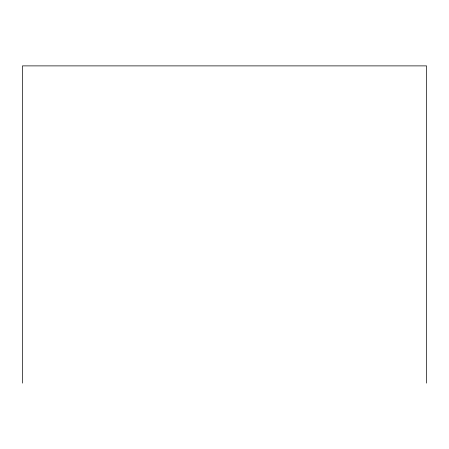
<?xml version="1.0" encoding="UTF-8"?>
<svg xmlns="http://www.w3.org/2000/svg" width="449" height="449" viewBox="0 0 449 449"><rect width="100%" height="100%" fill="white"/><g stroke="black" fill="none" stroke-linecap="round" stroke-linejoin="round"><path stroke-width="0.67" d="M426.55 383.115L426.55 65.885L22.45 65.885L22.45 383.115"/></g></svg>
